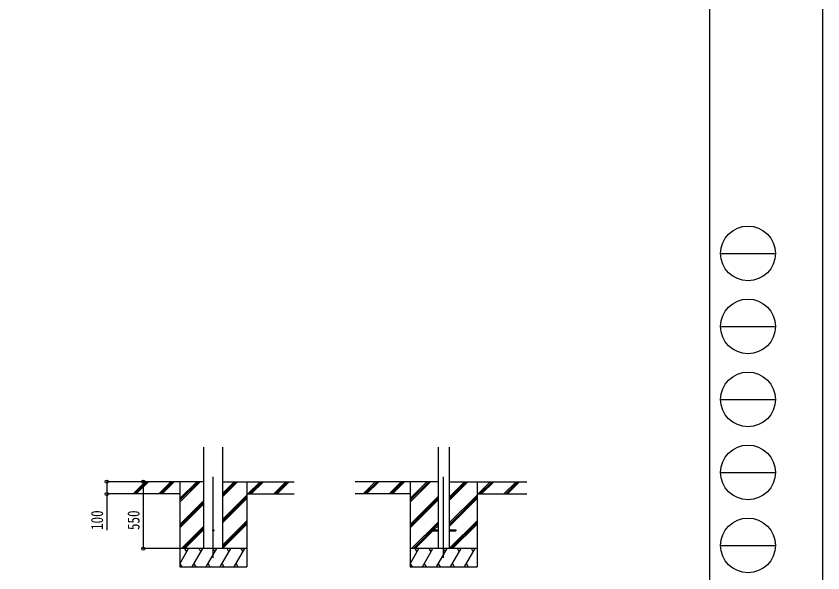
# Model space of a CAD drawing. Units: millimetres, scale not verified. Extents: x -12615 to 12615, y -8910 to 8910.
# Drawn here: x 5988 to 12615, y -4576 to 0 of the extents above; entities that cross this region are included whole.
import ezdxf
from ezdxf.enums import TextEntityAlignment as Align

# ---------------------------------------------------------------- set-up
doc = ezdxf.new("R2010")
doc.units = ezdxf.units.MM
doc.header["$LTSCALE"] = 30
for name, color, linetype in [('0-3_YKK_12', 2, 'Continuous'), ('0-4_YKK_13', 4, 'Continuous'), ('0-5_YKK_A1', 4, 'Continuous'), ('0-6_YKK_D', 6, 'Continuous'), ('0-7_YKK_ZWAK', 7, 'Continuous')]:
    doc.layers.add(name, color=color, linetype=linetype)
doc.styles.add('ＭＳ ゴシック', font='')
doc.styles.get('ＭＳ ゴシック').set_extended_font_data('MS Gothic')

msp = doc.modelspace()

# ---------------------------------------------------------------- linework, layer by layer
at = {"layer": '0-3_YKK_12'}
for p, q in [((7607.62, -4453.44), (7607.62, -3787.4)), ((9499.2, -4453.44), (9499.2, -3787.4))]:
    msp.add_line(p, q, dxfattribs=at)
at = {"layer": '0-4_YKK_13'}
for p, q in [((9399.2, -4222.38), (9399.2, -4231.38)), ((9399.2, -4222.38), (9454, -4222.38)), ((9399.2, -4231.38), (9454, -4231.38)), ((9544.4, -4222.38), (9599.2, -4222.38)), ((9544.4, -4231.38), (9599.2, -4231.38)), ((9599.2, -4222.38), (9599.2, -4231.38))]:
    msp.add_line(p, q, dxfattribs=at)
msp.add_circle((7607.62, -4226.88), 5, dxfattribs=at)
at = {"layer": '0-5_YKK_A1'}
for p, q in [((7529.87, -4376.88), (7529.87, -3541.53)), ((7685.37, -4376.88), (7685.37, -3541.53)), ((9454, -3541.53), (9454, -4376.88)), ((9544.4, -3541.53), (9544.4, -4376.88)), ((7529.87, -3826.88), (6881.67, -3826.88)), ((6948.36, -3925.48), (7046.96, -3826.88)), ((6961.1, -3926.88), (7061.1, -3826.88)), ((6975.24, -3926.88), (7075.24, -3826.88)), ((7160.49, -3925.48), (7259.09, -3826.88)), ((7173.23, -3926.88), (7273.23, -3826.88)), ((7187.37, -3926.88), (7287.37, -3826.88)), ((7332.62, -3826.88), (7332.62, -4526.88)), ((7332.62, -3993.76), (7499.51, -3826.88)), ((7332.62, -3979.62), (7485.36, -3826.88)), ((7332.62, -3965.48), (7471.22, -3826.88)), ((7685.37, -3949.38), (7807.87, -3826.88)), ((7685.37, -3935.24), (7793.73, -3826.88)), ((7685.37, -3921.1), (7779.59, -3826.88)), ((7685.37, -3826.88), (8273.24, -3826.88)), ((7882.62, -3826.88), (7882.62, -4526.88)), ((7891.72, -3926.88), (7991.72, -3826.88)), ((7905.86, -3926.88), (8005.86, -3826.88)), ((7920.01, -3926.88), (8020.01, -3826.88)), ((8103.85, -3926.88), (8203.86, -3826.88)), ((8118, -3926.88), (8218, -3826.88)), ((8132.14, -3926.88), (8232.14, -3826.88)), ((9454, -3826.88), (8773.24, -3826.88)), ((8839.93, -3925.48), (8938.53, -3826.88)), ((8852.67, -3926.88), (8952.67, -3826.88)), ((8866.81, -3926.88), (8966.81, -3826.88)), ((9052.06, -3925.48), (9150.66, -3826.88)), ((9064.8, -3926.88), (9164.8, -3826.88)), ((9078.94, -3926.88), (9178.95, -3826.88)), ((9224.2, -3826.88), (9224.2, -4526.88)), ((9224.2, -3993.76), (9391.08, -3826.88)), ((9224.2, -3979.62), (9376.94, -3826.88)), ((9224.2, -3965.48), (9362.79, -3826.88)), ((9544.4, -3981.93), (9699.45, -3826.88)), ((9544.4, -3967.79), (9685.3, -3826.88)), ((9544.4, -3953.65), (9671.16, -3826.88)), ((9544.4, -3826.88), (10182.4, -3826.88)), ((9774.2, -3826.88), (9774.2, -4526.88)), ((9783.29, -3926.88), (9883.29, -3826.88)), ((9797.43, -3926.88), (9897.44, -3826.88)), ((9811.58, -3926.88), (9911.58, -3826.88)), ((9995.42, -3926.88), (10095.43, -3826.88)), ((10009.57, -3926.88), (10109.57, -3826.88)), ((10023.71, -3926.88), (10123.71, -3826.88)), ((7332.62, -3926.88), (6881.67, -3926.88)), ((7685.37, -4133.23), (7882.62, -3935.98)), ((7685.37, -4147.37), (7882.62, -3950.12)), ((7685.37, -4161.51), (7882.62, -3964.26)), ((7882.62, -3926.88), (8273.24, -3926.88)), ((9224.2, -3926.88), (8773.24, -3926.88)), ((9224.2, -4177.61), (9454, -3947.81)), ((9224.2, -4191.75), (9454, -3961.95)), ((9544.4, -4165.78), (9774.2, -3935.98)), ((9544.4, -4179.92), (9774.2, -3950.12)), ((9544.4, -4194.06), (9774.2, -3964.26)), ((9774.2, -3926.88), (10182.4, -3926.88)), ((7332.62, -4177.61), (7529.87, -3980.36)), ((7332.62, -4191.75), (7529.87, -3994.5)), ((7332.62, -4205.89), (7529.87, -4008.64)), ((9224.2, -4205.89), (9454, -3976.1)), ((7685.37, -4345.36), (7882.62, -4148.11)), ((7685.37, -4359.5), (7882.62, -4162.25)), ((9237.05, -4376.88), (9454, -4159.94)), ((9405.7, -4222.38), (9454, -4174.08)), ((9545.42, -4376.88), (9774.2, -4148.11)), ((9559.56, -4376.88), (9774.2, -4162.25)), ((7345.48, -4376.88), (7529.87, -4192.49)), ((7359.63, -4376.88), (7529.87, -4206.63)), ((7373.77, -4376.88), (7529.87, -4220.78)), ((7685.37, -4373.64), (7882.62, -4176.39)), ((9251.2, -4376.88), (9399.2, -4228.88)), ((9265.34, -4376.88), (9410.84, -4231.38)), ((9419.84, -4222.38), (9454, -4188.23)), ((9573.7, -4376.88), (9774.2, -4176.39)), ((7882.62, -4376.88), (7332.62, -4376.88)), ((7332.62, -4502.33), (7405.05, -4376.88)), ((7390.05, -4402.87), (7375.05, -4376.88)), ((7433.92, -4526.88), (7520.52, -4376.88)), ((7505.52, -4402.86), (7490.52, -4376.88)), ((7549.39, -4526.88), (7635.99, -4376.88)), ((7620.99, -4402.87), (7605.99, -4376.88)), ((7664.86, -4526.88), (7751.46, -4376.88)), ((7736.46, -4402.86), (7721.46, -4376.88)), ((7780.33, -4526.88), (7866.93, -4376.88)), ((7851.93, -4402.86), (7836.93, -4376.88)), ((9774.2, -4376.88), (9224.2, -4376.88)), ((9224.2, -4502.33), (9296.62, -4376.88)), ((9281.62, -4402.87), (9266.62, -4376.88)), ((9325.49, -4526.88), (9412.09, -4376.88)), ((9397.09, -4402.86), (9382.09, -4376.88)), ((9440.96, -4526.88), (9527.56, -4376.88)), ((9512.56, -4402.87), (9497.56, -4376.88)), ((9556.43, -4526.88), (9643.03, -4376.88)), ((9628.03, -4402.86), (9613.03, -4376.88)), ((9671.9, -4526.88), (9758.5, -4376.88)), ((9743.5, -4402.86), (9728.5, -4376.88)), ((7333.45, -4500.9), (7348.45, -4526.88)), ((7448.92, -4500.9), (7463.92, -4526.88)), ((7564.39, -4500.9), (7579.39, -4526.88)), ((7679.86, -4500.9), (7694.86, -4526.88)), ((7795.33, -4500.9), (7810.33, -4526.88)), ((9225.02, -4500.9), (9240.02, -4526.88)), ((9340.49, -4500.9), (9355.49, -4526.88)), ((9455.96, -4500.9), (9470.96, -4526.88)), ((9571.43, -4500.9), (9586.43, -4526.88)), ((9686.9, -4500.9), (9701.9, -4526.88)), ((7332.62, -4526.88), (7882.62, -4526.88)), ((9224.2, -4526.88), (9774.2, -4526.88))]:
    msp.add_line(p, q, dxfattribs=at)
at = {"layer": '0-6_YKK_D'}
for p, q in [((6947.29, -3826.88), (6731.62, -3826.88)), ((7106.57, -3826.88), (7031.62, -3826.88)), ((7032.62, -3826.88), (7032.62, -4376.88)), ((6947.29, -3926.88), (6731.62, -3926.88)), ((7331.62, -4376.88), (7031.62, -4376.88))]:
    msp.add_line(p, q, dxfattribs=at)
msp.add_lwpolyline([(6732.62, -3826.88), (6732.62, -3926.88), (6732.62, -4224.68)], dxfattribs=at)
for centre in [(6732.62, -3826.88), (7032.62, -3826.88), (6732.62, -3926.88), (7032.62, -4376.88)]:
    msp.add_circle(centre, 12.75, dxfattribs=at)
at = {"layer": '0-7_YKK_ZWAK'}
for p, q in [((11685.06, 8325), (11685.06, -7575)), ((11775.06, -1950), (12225.06, -1950)), ((11775.06, -2550), (12225.06, -2550)), ((11775.06, -3150), (12225.06, -3150)), ((11775.06, -3750), (12225.06, -3750)), ((11775.06, -4350), (12225.06, -4350))]:
    msp.add_line(p, q, dxfattribs=at)
msp.add_lwpolyline([(-12615, -8910), (12615, -8910), (12615, 8910), (-12615, 8910)], close=True, dxfattribs=at)
for centre in [(12000.06, -1950), (12000.06, -2550), (12000.06, -3150), (12000.06, -3750), (12000.06, -4350)]:
    msp.add_circle(centre, 225, dxfattribs=at)

# ---------------------------------------------------------------- texts
at = {"layer": '0-6_YKK_D', "style": 'ＭＳ ゴシック', "width": 0.8}
for s, p in [('100', (6731.62, -4223.68)), ('550', (7031.62, -4224.28))]:
    msp.add_text(s, height=98.97, rotation=90, dxfattribs=at).set_placement(p, align=Align.BOTTOM_LEFT)

doc.saveas('drawing.dxf')
